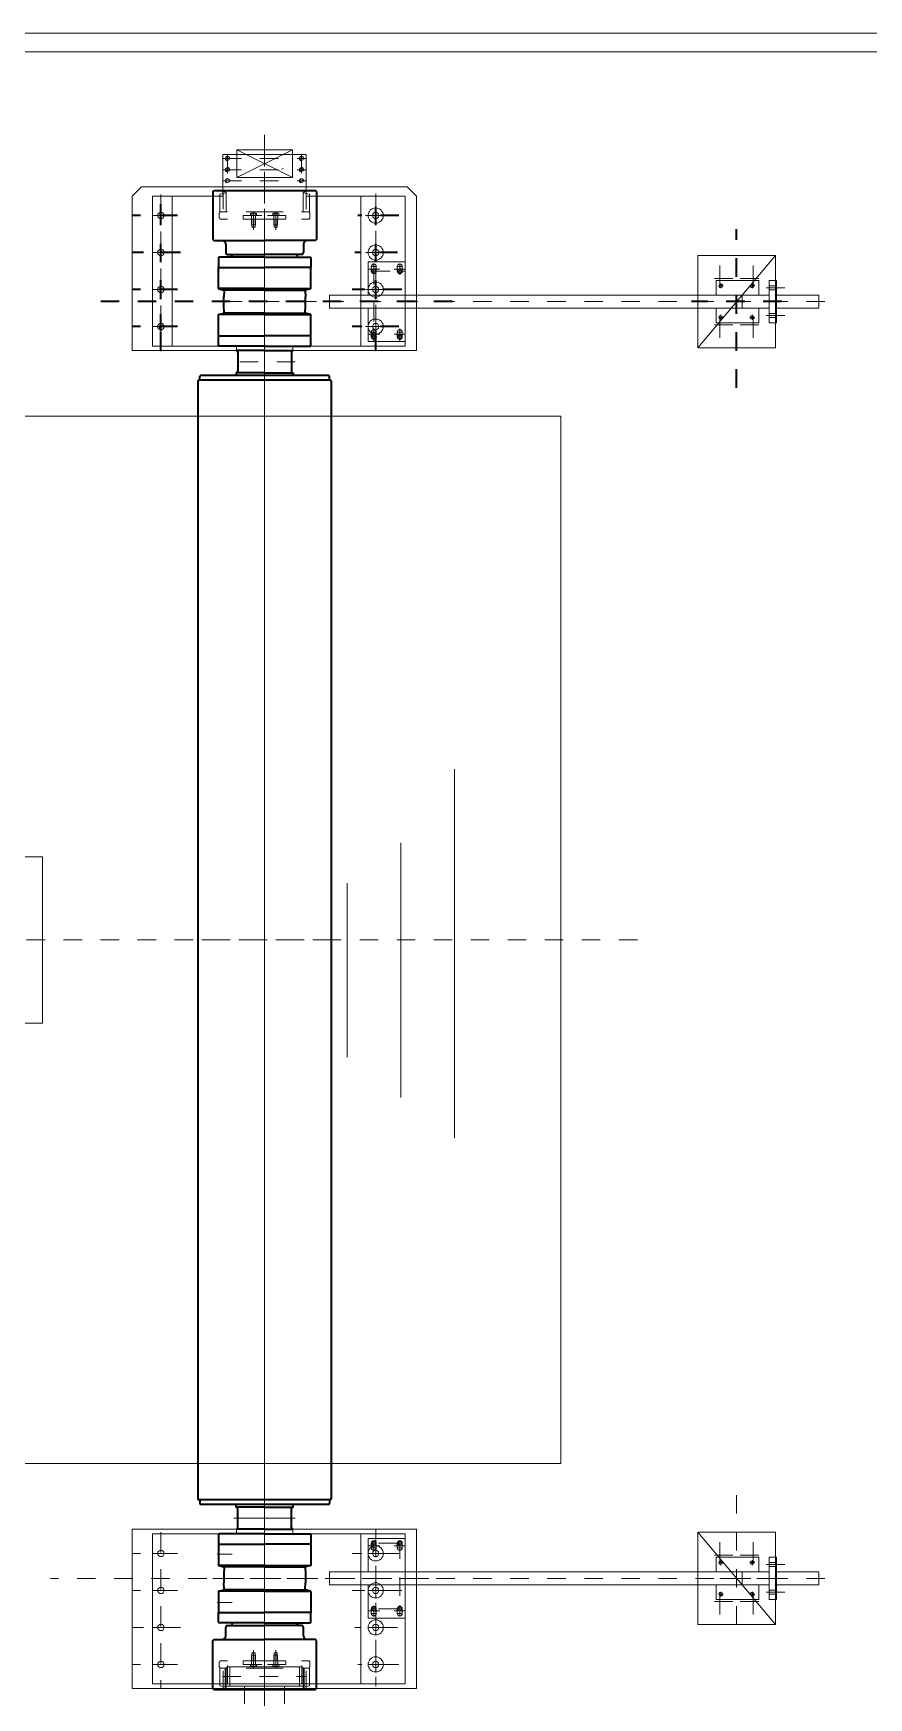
# Model space of a CAD drawing. Header units: metres. Extents: x 497148 to 498044, y 2998751 to 2999627.
# Drawn here: x 497604.23 to 497608.75, y 2999601.4 to 2999610.4 of the extents above; entities that cross this region are included whole.
import ezdxf

# ---------------------------------------------------------------- set-up
doc = ezdxf.new("R2010")
doc.units = ezdxf.units.M
for name, pattern in [('ACAD_ISO04W100', [30.5, 24, -3, 0.5, -3]), ('AD_LTYPE1 0 mm', [2, 1, -1]), ('AD_LTYPE2 0 mm', [16, 13, -1, 1, -1]), ('AD_LTYPE3 0 mm', [16, 11, -1, 1, -1, 1, -1]), ('CENTER', [2, 1.25, -0.25, 0.25, -0.25]), ('点画线', [18, 12, -2, 2, -2]), ('虚线', [2, 1, -1])]:
    doc.linetypes.add(name, pattern=pattern)
for name, color, linetype, lineweight in [('ACAD0', 7, 'Continuous', 0), ('ACADRED', 6, 'AD_LTYPE3 0 mm', 0), ('ACAD中心线', 1, 'AD_LTYPE2 0 mm', 0), ('ACAD实线', 7, 'Continuous', 0), ('ACAD细实', 1, 'Continuous', 0), ('EB0', 7, 'Continuous', 9), ('Livello 59', 7, 'Continuous', 18), ('中心线层', 1, 'CENTER', 9), ('管道', 7, 'Continuous', 20), ('粗实线层', 7, 'Continuous', 35), ('纸机', 7, 'Continuous', 0), ('细实线层', 7, 'Continuous', 18), ('虚线层', 6, '虚线', 18), ('设备', 253, 'Continuous', 15)]:
    doc.layers.add(name, color=color, linetype=linetype, lineweight=lineweight)

# ---------------------------------------------------------------- blocks, each defined once
blk = doc.blocks.new('人体7778')
at = {"layer": 'ACADRED', "color": 1, "linetype": '点画线', "lineweight": 18}
blk.add_line((-720, 0), (113, 0), dxfattribs=at)
at = {"layer": 'ACAD细实', "color": 100, "true_color": 0x00ff40}
blk.add_line((-525.9, 3125), (-194.1, 3125), dxfattribs=at)
at = {"layer": 'Livello 59'}
for p, q in [((-512.5, 3210), (-512.5, 3185)), ((-207.5, 3210), (-207.5, 3185)), ((-512.5, -3210), (-512.5, -3185)), ((-207.5, -3210), (-207.5, -3185))]:
    blk.add_line(p, q, dxfattribs=at)
for centre, start, end in [((-580.8, 3510.5), 359, 74.99996), ((-139.2, 3510.5), 105.00004, 181), ((-580.8, 3389.5), 285.00004, 1), ((-139.2, 3389.5), 179, 254.99996), ((-580.8, -3389.5), 359, 74.99996), ((-139.2, -3389.5), 105.00004, 181), ((-580.8, -3510.5), 285.00004, 1), ((-139.2, -3510.5), 179, 254.99996)]:
    blk.add_arc(centre, 1.6, start, end, dxfattribs=at)
at = {"layer": '中心线层'}
for p, q in [((-584, 4050), (-584, 3923.2)), ((-360, 4089.5), (-360, 3076.5)), ((-360, 4050), (-360, -3931.2)), ((-136, 4050), (-136, 3923.2)), ((-80.6, 3450), (-653.7, 3450)), ((-639.4, 3450), (-66.3, 3450)), ((-525.9, 3125), (-194.1, 3125)), ((-525.9, -3125), (-194.1, -3125)), ((-360, -4079.5), (-360, -3091.5)), ((-80.6, -3450), (-653.7, -3450)), ((-639.4, -3450), (-66.3, -3450)), ((-584, -4050), (-584, -3923.2)), ((-136, -4050), (-136, -3923.2))]:
    blk.add_line(p, q, dxfattribs=at)
at = {"layer": '中心线层', "ltscale": 23.990969}
for p, q in [((-103.4, 3580), (-185.2, 3580)), ((-103.4, 3320), (-185.2, 3320))]:
    blk.add_line(p, q, dxfattribs=at)
at = {"layer": '粗实线层'}
for p, q in [((-640, 4045), (-635, 4050)), ((-85, 4050), (-635, 4050)), ((-80, 4045), (-85, 4050)), ((-640, 4045), (-640, 3785)), ((-80, 4045), (-80, 3785)), ((-640, 3785), (-635, 3780)), ((-635, 3780), (-360, 3780)), ((-85, 3780), (-360, 3780)), ((-80, 3785), (-85, 3780)), ((-610, 3688), (-608, 3690)), ((-360, 3690), (-608, 3690)), ((-570, 3760), (-570, 3715)), ((-560, 3705), (-360, 3705)), ((-535, 3695), (-535, 3695)), ((-160, 3705), (-360, 3705)), ((-360, 3690), (-112, 3690)), ((-185, 3695), (-185, 3695)), ((-150, 3760), (-150, 3715)), ((-110, 3688), (-112, 3690)), ((-610, 3688), (-610, 3635)), ((-610, 3521.9), (-610, 3635)), ((-610, 3635), (-532.5, 3635)), ((-610, 3635), (-360, 3635)), ((-110, 3635), (-360, 3635)), ((-110, 3635), (-187.5, 3635)), ((-110, 3688), (-110, 3635)), ((-110, 3521.9), (-110, 3635)), ((-360, 3520), (-609.1, 3520)), ((-608.1, 3519.5), (-580.4, 3512.1)), ((-579.2, 3510.5), (-580, 3475)), ((-360, 3511.7), (-579.8, 3511.7)), ((-360, 3520), (-110.9, 3520)), ((-360, 3511.7), (-140.2, 3511.7)), ((-140.8, 3510.5), (-140, 3475)), ((-111.9, 3519.5), (-139.6, 3512.1)), ((-580, 3425), (-580, 3475)), ((-579.2, 3389.5), (-580, 3425)), ((-140.8, 3389.5), (-140, 3425)), ((-140, 3425), (-140, 3475)), ((-610, 3265), (-610, 3378.1)), ((-360, 3380), (-609.1, 3380)), ((-608.1, 3380.5), (-580.4, 3387.9)), ((-360, 3388.3), (-579.8, 3388.3)), ((-360, 3388.3), (-140.2, 3388.3)), ((-360, 3380), (-110.9, 3380)), ((-111.9, 3380.5), (-139.6, 3387.9)), ((-110, 3265), (-110, 3378.1)), ((-610, 3265), (-532.5, 3265)), ((-610, 3265), (-360, 3265)), ((-610, 3212), (-610, 3265)), ((-110, 3265), (-360, 3265)), ((-110, 3265), (-187.5, 3265)), ((-110, 3212), (-110, 3265)), ((-610, 3212), (-608, 3210)), ((-360, 3210), (-608, 3210)), ((-360, 3185), (-512.5, 3185)), ((-505, 3177.5), (-505, 3073.5)), ((-360, 3210), (-112, 3210)), ((-360, 3185), (-207.5, 3185)), ((-215, 3177.5), (-215, 3073.5)), ((-110, 3212), (-112, 3210)), ((-513.5, 3065), (-513.5, 3050)), ((-360, 3065), (-513.5, 3065)), ((-360, 3065), (-206.5, 3065)), ((-206.5, 3065), (-206.5, 3050)), ((-720, -3020), (-720, 3020)), ((-715, 3025), (-5, 3025)), ((-710, 3025), (-710, 3045)), ((-705, 3050), (-15, 3050)), ((-10, 3025), (-10, 3045)), ((0, -3020), (0, 3020)), ((-715, -3025), (-5, -3025)), ((-710, -3025), (-710, -3045)), ((-705, -3050), (-15, -3050)), ((-513.5, -3065), (-513.5, -3050)), ((-206.5, -3065), (-206.5, -3050)), ((-10, -3025), (-10, -3045)), ((-360, -3065), (-513.5, -3065)), ((-505, -3177.5), (-505, -3073.5)), ((-360, -3065), (-206.5, -3065)), ((-215, -3177.5), (-215, -3073.5)), ((-610, -3212), (-608, -3210)), ((-610, -3212), (-610, -3265)), ((-360, -3210), (-608, -3210)), ((-360, -3185), (-512.5, -3185)), ((-360, -3185), (-207.5, -3185)), ((-360, -3210), (-112, -3210)), ((-110, -3212), (-112, -3210)), ((-110, -3212), (-110, -3265)), ((-610, -3265), (-610, -3378.1)), ((-610, -3265), (-532.5, -3265)), ((-610, -3265), (-360, -3265)), ((-110, -3265), (-360, -3265)), ((-110, -3265), (-187.5, -3265)), ((-110, -3265), (-110, -3378.1)), ((-360, -3380), (-609.1, -3380)), ((-608.1, -3380.5), (-580.4, -3387.9)), ((-579.2, -3389.5), (-580, -3425)), ((-360, -3388.3), (-579.8, -3388.3)), ((-360, -3380), (-110.9, -3380)), ((-360, -3388.3), (-140.2, -3388.3)), ((-140.8, -3389.5), (-140, -3425)), ((-111.9, -3380.5), (-139.6, -3387.9)), ((-580, -3425), (-580, -3475)), ((-579.2, -3510.5), (-580, -3475)), ((-140.8, -3510.5), (-140, -3475)), ((-140, -3425), (-140, -3475)), ((-610, -3521.9), (-610, -3635)), ((-360, -3520), (-609.1, -3520)), ((-608.1, -3519.5), (-580.4, -3512.1)), ((-360, -3511.7), (-579.8, -3511.7)), ((-360, -3511.7), (-140.2, -3511.7)), ((-360, -3520), (-110.9, -3520)), ((-111.9, -3519.5), (-139.6, -3512.1)), ((-110, -3521.9), (-110, -3635)), ((-610, -3635), (-532.5, -3635)), ((-610, -3635), (-360, -3635)), ((-610, -3688), (-610, -3635)), ((-610, -3688), (-608, -3690)), ((-110, -3635), (-360, -3635)), ((-110, -3635), (-187.5, -3635)), ((-110, -3688), (-112, -3690)), ((-110, -3688), (-110, -3635)), ((-360, -3690), (-608, -3690)), ((-570, -3760), (-570, -3715)), ((-560, -3705), (-360, -3705)), ((-535, -3695), (-535, -3695)), ((-360, -3690), (-112, -3690)), ((-160, -3705), (-360, -3705)), ((-185, -3695), (-185, -3695)), ((-150, -3760), (-150, -3715)), ((-640, -3785), (-635, -3780)), ((-640, -4045), (-640, -3785)), ((-635, -3780), (-360, -3780)), ((-85, -3780), (-360, -3780)), ((-80, -3785), (-85, -3780)), ((-80, -4045), (-80, -3785)), ((-640, -4045), (-635, -4050)), ((-80, -4045), (-85, -4050)), ((-85, -4050), (-635, -4050))]:
    blk.add_line(p, q, dxfattribs=at)
for centre, radius, start, end in [((-590, 3760), 20, 0, 90), ((-130, 3760), 20, 90, 180), ((-560, 3715), 10, 180, 270), ((-545, 3695), 10, 0, 90), ((-525, 3695), 10, 180, 210), ((-195, 3695), 10, 330, 360), ((-175, 3695), 10, 90, 180), ((-160, 3715), 10, 270, 0), ((-607.5, 3521.9), 2.5, 180, 254.99996), ((-112.5, 3521.9), 2.5, 285.00004, 0), ((-607.5, 3378.1), 2.5, 105.00004, 180), ((-112.5, 3378.1), 2.5, 0, 74.99996), ((-512.5, 3177.5), 7.5, 0, 90), ((-207.5, 3177.5), 7.5, 90, 180), ((-715, 3020), 5, 90, 180), ((-5, 3020), 5, 0, 90), ((-715, -3020), 5, 180, 270), ((-5, -3020), 5, 270, 0), ((-512.5, -3177.5), 7.5, 270, 360), ((-207.5, -3177.5), 7.5, 180, 270), ((-607.5, -3378.1), 2.5, 180, 254.99996), ((-112.5, -3378.1), 2.5, 285.00004, 0), ((-607.5, -3521.9), 2.5, 105.00004, 180), ((-112.5, -3521.9), 2.5, 0, 74.99996), ((-590, -3760), 20, 270, 360), ((-560, -3715), 10, 90, 180), ((-545, -3695), 10, 270, 360), ((-525, -3695), 10, 150, 180), ((-195, -3695), 10, 0, 30), ((-175, -3695), 10, 180, 270), ((-160, -3715), 10, 360, 90), ((-130, -3760), 20, 180, 270)]:
    blk.add_arc(centre, radius, start, end, dxfattribs=at)
at = {"layer": '粗实线层', "ltscale": 8}
for centre, radius, start, end in [((-513.5, 3073.5), 8.5, 270, 360), ((-206.5, 3073.5), 8.5, 180, 270), ((-705, 3045), 5, 90, 180), ((-15, 3045), 5, 0, 90), ((-705, -3045), 5, 180, 270), ((-15, -3045), 5, 270, 0), ((-513.5, -3073.5), 8.5, 360, 90), ((-206.5, -3073.5), 8.5, 90, 180)]:
    blk.add_arc(centre, radius, start, end, dxfattribs=at)
at = {"layer": '虚线层'}
for p, q in [((-602.7, 3931.4), (-602.7, 4050)), ((-571.7, 4041.7), (-602.7, 4050)), ((-148.3, 4041.7), (-117.3, 4050)), ((-117.3, 3931.4), (-117.3, 4050)), ((-602.7, 4030), (-568.1, 4038)), ((-568, 4036.9), (-568, 3935)), ((-152, 4036.9), (-152, 3935)), ((-117.3, 4030), (-151.9, 4038)), ((-605, 3905), (-605, 3925)), ((-360, 3935), (-595, 3935)), ((-360, 3895), (-595, 3895)), ((-475, 3915), (-360, 3915)), ((-245, 3895), (-475, 3895)), ((-360, 3935), (-125, 3935)), ((-245, 3915), (-360, 3915)), ((-360, 3895), (-125, 3895)), ((-115, 3905), (-115, 3925)), ((-605, -3905), (-605, -3925)), ((-602.7, -3931.4), (-602.7, -4050)), ((-360, -3895), (-595, -3895)), ((-360, -3935), (-595, -3935)), ((-568, -4036.9), (-568, -3935)), ((-245, -3895), (-475, -3895)), ((-475, -3915), (-360, -3915)), ((-360, -3895), (-125, -3895)), ((-245, -3915), (-360, -3915)), ((-360, -3935), (-125, -3935)), ((-152, -4036.9), (-152, -3935)), ((-117.3, -3931.4), (-117.3, -4050)), ((-115, -3905), (-115, -3925)), ((-602.7, -4030), (-568.1, -4038)), ((-571.7, -4041.7), (-602.7, -4050)), ((-117.3, -4030), (-151.9, -4038)), ((-148.3, -4041.7), (-117.3, -4050))]:
    blk.add_line(p, q, dxfattribs=at)
at = {"layer": '虚线层', "ltscale": 8}
for p, q in [((-475, 3895), (-475, 3915)), ((-436.5, 3926.2), (-436.5, 3915)), ((-432.4, 3927.5), (-407.6, 3927.5)), ((-431, 3915), (-431, 3895)), ((-430, 3895), (-430, 3865)), ((-428.3, 3895), (-428.3, 3853)), ((-428.2, 3926.2), (-428.2, 3915)), ((-420, 3838.7), (-420, 3931.5)), ((-411.8, 3926.2), (-411.8, 3915)), ((-411.7, 3895), (-411.7, 3853)), ((-410, 3895), (-410, 3865)), ((-409, 3915), (-409, 3895)), ((-403.5, 3926.2), (-403.5, 3915)), ((-316.5, 3926.2), (-316.5, 3915)), ((-287.6, 3927.5), (-312.4, 3927.5)), ((-311, 3915), (-311, 3895)), ((-310, 3895), (-310, 3865)), ((-308.3, 3895), (-308.3, 3853)), ((-308.2, 3926.2), (-308.2, 3915)), ((-300, 3838.7), (-300, 3931.5)), ((-291.8, 3926.2), (-291.8, 3915)), ((-291.7, 3895), (-291.7, 3853)), ((-290, 3895), (-290, 3865)), ((-289, 3915), (-289, 3895)), ((-283.5, 3926.2), (-283.5, 3915)), ((-245, 3895), (-245, 3915)), ((-410, 3865), (-430, 3865)), ((-411.7, 3853), (-428.3, 3853)), ((-428.3, 3853), (-420, 3848.2)), ((-411.7, 3853), (-420, 3848.2)), ((-310, 3865), (-290, 3865)), ((-308.3, 3853), (-291.7, 3853)), ((-308.3, 3853), (-300, 3848.2)), ((-291.7, 3853), (-300, 3848.2)), ((-430, -3895), (-430, -3865)), ((-410, -3865), (-430, -3865)), ((-428.3, -3853), (-420, -3848.2)), ((-428.3, -3895), (-428.3, -3853)), ((-411.7, -3853), (-428.3, -3853)), ((-420, -3838.7), (-420, -3931.5)), ((-411.7, -3853), (-420, -3848.2)), ((-411.7, -3895), (-411.7, -3853)), ((-410, -3895), (-410, -3865)), ((-310, -3895), (-310, -3865)), ((-310, -3865), (-290, -3865)), ((-308.3, -3853), (-300, -3848.2)), ((-308.3, -3895), (-308.3, -3853)), ((-308.3, -3853), (-291.7, -3853)), ((-300, -3838.7), (-300, -3931.5)), ((-291.7, -3853), (-300, -3848.2)), ((-291.7, -3895), (-291.7, -3853)), ((-290, -3895), (-290, -3865)), ((-475, -3895), (-475, -3915)), ((-436.5, -3926.2), (-436.5, -3915)), ((-432.4, -3927.5), (-407.6, -3927.5)), ((-431, -3915), (-431, -3895)), ((-428.2, -3926.2), (-428.2, -3915)), ((-411.8, -3926.2), (-411.8, -3915)), ((-409, -3915), (-409, -3895)), ((-403.5, -3926.2), (-403.5, -3915)), ((-316.5, -3926.2), (-316.5, -3915)), ((-287.6, -3927.5), (-312.4, -3927.5)), ((-311, -3915), (-311, -3895)), ((-308.2, -3926.2), (-308.2, -3915)), ((-291.8, -3926.2), (-291.8, -3915)), ((-289, -3915), (-289, -3895)), ((-283.5, -3926.2), (-283.5, -3915)), ((-245, -3895), (-245, -3915))]:
    blk.add_line(p, q, dxfattribs=at)
at = {"layer": '虚线层'}
for centre, radius, start, end in [((-573, 4036.9), 5, 360, 75), ((-147, 4036.9), 5, 105, 180), ((-595, 3925), 10, 90, 180), ((-595, 3905), 10, 180, 270), ((-125, 3925), 10, 0, 90), ((-125, 3905), 10, 270, 360), ((-595, -3905), 10, 90, 180), ((-595, -3925), 10, 180, 270), ((-125, -3905), 10, 360, 90), ((-125, -3925), 10, 270, 0), ((-573, -4036.9), 5, 285, 360), ((-147, -4036.9), 5, 180, 255)]:
    blk.add_arc(centre, radius, start, end, dxfattribs=at)
at = {"layer": '虚线层', "ltscale": 8}
for centre, radius, start, end in [((-432.4, 3920.2), 7.29, 55.61575, 124.38425), ((-420, 3900.2), 27.3, 72.41205, 107.58795), ((-407.6, 3920.2), 7.29, 55.61575, 124.38425), ((-312.4, 3920.2), 7.29, 55.61575, 124.38425), ((-300, 3900.2), 27.3, 72.41205, 107.58795), ((-287.6, 3920.2), 7.29, 55.61575, 124.38425), ((-432.4, -3920.2), 7.29, 235.61575, 304.38425), ((-420, -3900.2), 27.3, 252.41205, 287.58795), ((-407.6, -3920.2), 7.29, 235.61575, 304.38425), ((-312.4, -3920.2), 7.29, 235.61575, 304.38425), ((-300, -3900.2), 27.3, 252.41205, 287.58795), ((-287.6, -3920.2), 7.29, 235.61575, 304.38425)]:
    blk.add_arc(centre, radius, start, end, dxfattribs=at)
blk = doc.blocks.new('*X404')
at = {"layer": 'EB0'}
blk.add_circle((0, 0), 8.65, dxfattribs=at)
at = {"layer": '中心线层', "linetype": '点画线', "lineweight": 18}
for p, q in [((13, 0), (-13, 0)), ((0, -13), (0, 13))]:
    blk.add_line(p, q, dxfattribs=at)
at = {"layer": '细实线层'}
blk.add_arc((0, 0), 10, 350, 270, dxfattribs=at)
blk = doc.blocks.new('*X405')
at = {"layer": 'EB0'}
blk.add_circle((0, 0), 8.65, dxfattribs=at)
at = {"layer": '中心线层', "linetype": '点画线', "lineweight": 18}
for p, q in [((13, 0), (-13, 0)), ((0, -13), (0, 13))]:
    blk.add_line(p, q, dxfattribs=at)
at = {"layer": '细实线层'}
blk.add_arc((0, 0), 10, 350, 270, dxfattribs=at)
blk = doc.blocks.new('*X406')
at = {"layer": 'EB0'}
blk.add_circle((0, 0), 8.65, dxfattribs=at)
at = {"layer": '中心线层', "linetype": '点画线', "lineweight": 18}
for p, q in [((13, 0), (-13, 0)), ((0, 13), (0, -13))]:
    blk.add_line(p, q, dxfattribs=at)
at = {"layer": '细实线层'}
blk.add_arc((0, 0), 10, 90, 10, dxfattribs=at)
blk = doc.blocks.new('*X407')
at = {"layer": 'EB0'}
blk.add_circle((0, 0), 8.65, dxfattribs=at)
at = {"layer": '中心线层', "linetype": '点画线', "lineweight": 18}
for p, q in [((13, 0), (-13, 0)), ((0, 13), (0, -13))]:
    blk.add_line(p, q, dxfattribs=at)
at = {"layer": '细实线层'}
blk.add_arc((0, 0), 10, 90, 10, dxfattribs=at)
blk = doc.blocks.new('功夫一天一天')
at = {"layer": 'EB0', "linetype": 'ByBlock', "lineweight": -2, "ltscale": 0.2}
for p, q in [((-2267.3, 215), (-2467.3, 215)), ((-2467.3, 215), (-2467.3, 35)), ((-2450.8, 190), (-2450.8, 165)), ((-2423.8, 190), (-2423.8, 165)), ((-2310.8, 190), (-2310.8, 165)), ((-2283.8, 190), (-2283.8, 165)), ((-2267.3, 215), (-2267.3, 35)), ((-587.3, 115), (-587.3, 35)), ((-357.3, 115), (-587.3, 115)), ((-357.3, 115), (-357.3, 35)), ((-262.3, 115), (-302.3, 115)), ((-302.3, 115), (-302.3, -115)), ((-262.3, 115), (-262.3, -115)), ((-2677.3, 35), (-2677.3, -35)), ((-302.3, 35), (-2677.3, 35)), ((-447.3, 35), (-447.3, -35)), ((-32.3, 35), (-262.3, 35)), ((-32.3, 35), (-32.3, -35)), ((-302.3, -35), (-2677.3, -35)), ((-2467.3, -35), (-2467.3, -215)), ((-2267.3, -35), (-2267.3, -215)), ((-587.3, -35), (-587.3, -115)), ((-357.3, -35), (-357.3, -115)), ((-32.3, -35), (-262.3, -35)), ((-2450.8, -190), (-2450.8, -165)), ((-2423.8, -190), (-2423.8, -165)), ((-2310.8, -190), (-2310.8, -165)), ((-2283.8, -190), (-2283.8, -165)), ((-357.3, -115), (-587.3, -115)), ((-262.3, -115), (-302.3, -115)), ((-2267.3, -215), (-2467.3, -215))]:
    blk.add_line(p, q, dxfattribs=at)
for centre, start, end in [((-2437.3, 190), 0, 180), ((-2297.3, 190), 0, 180), ((-2437.3, 165), 180, 0), ((-2297.3, 165), 180, 0), ((-2437.3, -165), 0, 180), ((-2297.3, -165), 360, 180), ((-2437.3, -190), 180, 360), ((-2297.3, -190), 180, 360)]:
    blk.add_arc(centre, 13.5, start, end, dxfattribs=at)
at = {"layer": '中心线层', "linetype": '点画线', "lineweight": 18}
for p, q in [((-2423.8, 190), (-2450.8, 190)), ((-2437.3, 148.6), (-2437.3, 205.3)), ((-2283.8, 190), (-2310.8, 190)), ((-2297.3, 145.4), (-2297.3, 203.7)), ((-2404.8, 175), (-2467.3, 175)), ((-2423.8, 165), (-2450.8, 165)), ((-2267.3, 175), (-2326.7, 175)), ((-2283.8, 165), (-2310.8, 165)), ((0, 0), (-2729.1, 0)), ((-217.3, 75), (-340.1, 75)), ((-217.3, -75), (-340.1, -75)), ((-2404.8, -175), (-2467.3, -175)), ((-2423.8, -165), (-2450.8, -165)), ((-2437.3, -148.6), (-2437.3, -205.3)), ((-2267.3, -175), (-2326.7, -175)), ((-2283.8, -165), (-2310.8, -165)), ((-2297.3, -145.4), (-2297.3, -203.7)), ((-2423.8, -190), (-2450.8, -190)), ((-2283.8, -190), (-2310.8, -190))]:
    blk.add_line(p, q, dxfattribs=at)
at = {"layer": '虚线层', "color": 5, "linetype": '虚线', "lineweight": 18}
for p, q in [((-262.3, 86), (-302.3, 86)), ((-262.3, 64), (-302.3, 64)), ((-262.3, -64), (-302.3, -64)), ((-262.3, -86), (-302.3, -86))]:
    blk.add_line(p, q, dxfattribs=at)
at = {"layer": 'EB0', "linetype": 'ByBlock', "lineweight": -2, "ltscale": 0.2}
for name, p in [('*X404', (-562.3, 85)), ('*X405', (-392.3, 85)), ('*X406', (-562.3, -85)), ('*X407', (-392.3, -85))]:
    blk.add_blockref(name, p, dxfattribs=at)
blk = doc.blocks.new('*X409')
at = {"layer": 'EB0'}
blk.add_circle((0, 0), 10.4, dxfattribs=at)
at = {"layer": '中心线层', "linetype": '点画线', "lineweight": 18}
for p, q in [((-15, 0), (15, 0)), ((0, -15), (0, 15))]:
    blk.add_line(p, q, dxfattribs=at)
at = {"layer": '细实线层'}
blk.add_arc((0, 0), 12, 270, 190, dxfattribs=at)
blk = doc.blocks.new('*X410')
at = {"layer": 'EB0'}
blk.add_circle((0, 0), 10.4, dxfattribs=at)
at = {"layer": '中心线层', "linetype": '点画线', "lineweight": 18}
for p, q in [((-15, 0), (15, 0)), ((0, -15), (0, 15))]:
    blk.add_line(p, q, dxfattribs=at)
at = {"layer": '细实线层'}
blk.add_arc((0, 0), 12, 270, 190, dxfattribs=at)
blk = doc.blocks.new('韩国一天一天')
at = {"layer": 'ACAD0'}
for p, q in [((0, 810), (-1365, 810)), ((-1125, 0), (-1125, 810)), ((0, 0), (-1365, 0))]:
    blk.add_line(p, q, dxfattribs=at)
for centre, radius in [((-1205, 705), 41), ((-1205, 705), 17.5), ((-1205, 505), 41), ((-1205, 505), 17.5), ((-1205, 305), 41), ((-1205, 305), 17.5), ((-1205, 105), 41), ((-1205, 105), 17.5)]:
    blk.add_circle(centre, radius, dxfattribs=at)
at = {"layer": 'ACAD实线', "linetype": 'Continuous', "lineweight": 0}
for p, q in [((-1365, 0), (-1365, 810)), ((0, 0), (0, 810))]:
    blk.add_line(p, q, dxfattribs=at)
for centre in [(-45, 705), (-45, 505), (-45, 305), (-45, 105)]:
    blk.add_circle(centre, 17.5, dxfattribs=at)
at = {"layer": 'EB0'}
for centre in [(-1195, 405), (-1195, 50)]:
    blk.add_circle(centre, 10.4, dxfattribs=at)
at = {"layer": '中心线层', "color": 3}
for p, q in [((-1205, -28.1), (-1205, 822.9)), ((-1205, 748.5), (-1205, 666.5)), ((-1243.5, 705), (-1166.5, 705)), ((-1205, 543.5), (-1205, 466.5)), ((-1243.5, 505), (-1166.5, 505)), ((-1243.5, 305), (-1166.5, 305)), ((-1205, 343.5), (-1205, 266.5)), ((-1243.5, 105), (-1166.5, 105)), ((-1225.5, 105), (-1184.5, 105)), ((-1205, 125.5), (-1205, 84.5))]:
    blk.add_line(p, q, dxfattribs=at)
at = {"layer": '中心线层', "linetype": '点画线', "lineweight": 18}
for p, q in [((-605, -28.1), (-605, 822.9)), ((-45, -9.4), (-45, 837)), ((-1125, 740), (-1125, 40)), ((-90, 705), (-1.3, 705)), ((-90, 505), (-1.3, 505)), ((-1320, 405), (-1180, 405)), ((-1210, 405), (-1180, 405)), ((-1195, 420), (-1195, 390)), ((-1125, 420), (-1125, 390)), ((-90, 305), (-1.3, 305)), ((-90, 105), (-1.3, 105)), ((-1320, 50), (-1180, 50)), ((-1208.4, 50), (-1181.6, 50)), ((-1195, 63.4), (-1195, 36.6))]:
    blk.add_line(p, q, dxfattribs=at)
at = {"layer": '中心线层'}
blk.add_line((-1335, 35), (-1335, 420), dxfattribs=at)
at = {"layer": '细实线层'}
for centre in [(-1195, 405), (-1195, 50)]:
    blk.add_arc(centre, 12, 180, 100, dxfattribs=at)
at = {"layer": 'ACAD0', "rotation": 269.9999999999995}
for name, p in [('*X409', (-1335, 405)), ('*X410', (-1335, 50))]:
    blk.add_blockref(name, p, dxfattribs=at)
blk = doc.blocks.new('通用语言')
at = {"layer": 'ACAD0', "color": 1, "linetype": 'ByBlock', "lineweight": -2, "ltscale": 0.2}
for p, q in [((-605, 810), (-605, 930.1)), ((-1205, 810), (-1205, 837)), ((-605, 810), (-605, 853.3)), ((-58.1, 693.4), (-31.9, 716.6)), ((-1347, 405), (-1365, 405)), ((-795.4, -75.8), (-814.6, -90.2)), ((-805, -215), (-805, -225)), ((-405, -215), (-405, -225))]:
    blk.add_line(p, q, dxfattribs=at)
at = {"layer": 'ACAD中心线', "linetype": 'AD_LTYPE1 0 mm', "lineweight": 0}
for p, q in [((-1150.3, 705), (-1253.2, 705)), ((-1150.3, 505), (-1253.2, 505)), ((-1150.3, 305), (-1253.2, 305)), ((-1150.3, 105), (-1253.2, 105))]:
    blk.add_line(p, q, dxfattribs=at)
at = {"layer": 'ACAD实线', "linetype": 'Continuous', "lineweight": 0}
for p, q in [((0, 810), (-1365, 810)), ((-1365, 0), (-1365, 810)), ((-1125, 0), (-1125, 810)), ((-105, 0), (-105, 810)), ((0, 0), (0, 810)), ((-830, 0), (-1365, 0)), ((-830, -225), (-830, 0)), ((0, 0), (-380, 0)), ((-380, -225), (-380, 0)), ((-380, -225), (-830, -225))]:
    blk.add_line(p, q, dxfattribs=at)
at = {"layer": 'ACAD实线', "color": 1, "linetype": '点画线'}
for p, q in [((-1205, -12.2), (-1205, 837)), ((-605, -261.1), (-605, 837)), ((-45, -9.4), (-45, 837)), ((-1335, 748), (-1335, 781.8)), ((-1195, 377.1), (-1195, 781.8)), ((0, 705), (-88.7, 705)), ((0, 505), (-88.7, 505)), ((-1183, 405), (-1350.5, 405)), ((-1335, 377.1), (-1335, 415)), ((0, 305), (-88.7, 305)), ((0, 105), (-88.7, 105)), ((-380, -83), (-830, -83)), ((-805, -225), (-805, -67.5)), ((-405, -225), (-405, -67.5)), ((-380, -143), (-830, -143)), ((-380, -203), (-830, -203))]:
    blk.add_line(p, q, dxfattribs=at)
at = {"layer": 'ACAD实线', "color": 1, "linetype": 'AD_LTYPE1 0 mm', "lineweight": 0}
for p, q in [((-1319.5, 760), (-1350.5, 760)), ((-1179.5, 760), (-1210.5, 760)), ((-789.5, -83), (-820.5, -83)), ((-389.5, -83), (-420.5, -83)), ((-789.5, -143), (-820.5, -143)), ((-389.5, -143), (-420.5, -143)), ((-789.5, -203), (-820.5, -203)), ((-389.5, -203), (-420.5, -203))]:
    blk.add_line(p, q, dxfattribs=at)
at = {"layer": 'ACAD实线', "color": 7, "linetype": 'Continuous', "lineweight": 0}
for centre in [(-1335, 760), (-1195, 760), (-1335, 405), (-1195, 405), (-805, -83), (-405, -83), (-805, -143), (-405, -143), (-805, -203), (-405, -203)]:
    blk.add_circle(centre, 10, dxfattribs=at)
at = {"layer": 'ACAD实线', "linetype": 'Continuous', "lineweight": 0}
for centre, radius in [((-1205, 705), 41), ((-1205, 705), 17.5), ((-1205, 705), 17.5), ((-45, 705), 17.5), ((-1205, 505), 41), ((-1205, 505), 17.5), ((-45, 505), 17.5), ((-1205, 305), 41), ((-1205, 305), 17.5), ((-45, 305), 17.5), ((-1205, 105), 41), ((-1205, 105), 17.5), ((-45, 105), 17.5)]:
    blk.add_circle(centre, radius, dxfattribs=at)
at = {"layer": 'ACAD实线', "color": 1, "linetype": 'Continuous', "lineweight": 0}
for centre in [(-1335, 760), (-1195, 760), (-1335, 405), (-1195, 405), (-805, -83), (-405, -83), (-805, -143), (-405, -143), (-805, -203), (-405, -203)]:
    blk.add_arc(centre, 12, 162, 72, dxfattribs=at)
blk = doc.blocks.new('A$C18155853')
at = {"layer": '设备', "linetype": 'Continuous', "lineweight": 0}
blk.add_hatch(color=0, dxfattribs=at).paths.add_polyline_path([(-1914.9, 4174.4), (-1925.9, 4159.8), (-1910.8, 4170)], flags=0)
at = {"layer": '设备', "linetype": 'ACAD_ISO04W100', "ltscale": 0.05}
for p, q in [((-2013.7, -6748.3), (-2013.7, 4357.5)), ((0, 0), (-12473.6, 0))]:
    blk.add_line(p, q, dxfattribs=at)
at = {"layer": '设备', "color": 4}
for p, q in [((-2163.7, 4270), (-2163.7, 4120)), ((-1863.7, 4270), (-2163.7, 4270)), ((-2163.7, 4120), (-1863.7, 4270)), ((-1863.7, 4120), (-2163.7, 4270)), ((-1863.7, 4120), (-1863.7, 4270)), ((-2728.7, 4020), (-2678.7, 4070)), ((-1243.7, 4070), (-2678.7, 4070)), ((-2163.7, 4120), (-2013.7, 4120)), ((-2013.7, 4120), (-1863.7, 4120)), ((-1193.7, 4020), (-1243.7, 4070)), ((-2728.7, 3185), (-2728.7, 4020)), ((-2728.7, 3970), (-2728.7, 3185)), ((-1413.7, 3862.7), (-1413.7, 4020)), ((-1193.7, 3185), (-1193.7, 4020)), ((326.3, 3200), (326.3, 3700)), ((326.3, 3700), (746.3, 3700)), ((746.3, 3700), (326.3, 3200)), ((746.3, 3700), (746.3, 3200)), ((-1413.7, 3185), (-1413.7, 3386.6)), ((-1413.7, 3287.8), (-1413.7, 3382.7)), ((-1193.7, 3185), (-2728.7, 3185)), ((746.3, 3200), (326.3, 3200)), ((-3213.7, 450), (-4863.7, 450)), ((-3213.7, 450), (-3213.7, -450)), ((-3213.7, -450), (-4863.7, -450)), ((-1193.7, -3185), (-2728.7, -3185)), ((-2728.7, -4045), (-2728.7, -3185)), ((-1193.7, -4045), (-1193.7, -3185)), ((326.3, -3200), (326.3, -3700)), ((746.3, -3200), (326.3, -3200)), ((746.3, -3700), (326.3, -3200)), ((746.3, -3700), (746.3, -3200)), ((326.3, -3700), (746.3, -3700)), ((-1193.7, -4045), (-2728.7, -4045))]:
    blk.add_line(p, q, dxfattribs=at)
at = {"layer": '设备', "color": 1, "linetype": '点画线', "lineweight": 35}
for p, q in [((-2573.7, 3862.7), (-2573.7, 4020)), ((-2573.7, 3877.2), (-2573.7, 4020)), ((-2573.7, 3877.2), (-2573.7, 4020)), ((-1413.7, 3862.7), (-1413.7, 4020)), ((-2483.8, 3915), (-2728.7, 3915)), ((-1288.2, 3915), (-1510.4, 3915)), ((-2573.7, 3662.7), (-2573.7, 3820)), ((-2573.7, 3662.8), (-2573.7, 3782.7)), ((-1413.7, 3662.7), (-1413.7, 3820)), ((-1413.7, 3662.8), (-1413.7, 3782.7)), ((-1413.7, 3662.8), (-1413.7, 3782.7)), ((536.3, 2984.3), (536.3, 3841.3)), ((-2468.5, 3715), (-2728.7, 3715)), ((-2573.7, 3670), (-2573.7, 3753.6)), ((-2573.7, 3670), (-2573.7, 3753.6)), ((-1295.8, 3715), (-1525.8, 3715)), ((-1295.8, 3715), (-1525.8, 3715)), ((-1295.8, 3715), (-1525.8, 3715)), ((-2483.8, 3515), (-2728.7, 3515)), ((-2573.7, 3466.5), (-2573.7, 3586.5)), ((-2573.7, 3462.8), (-2573.7, 3582.7)), ((-2573.7, 3462.9), (-2573.7, 3553.7)), ((-2573.7, 3462.9), (-2573.7, 3553.7)), ((-1272.8, 3515), (-1541.1, 3515)), ((-1413.7, 3466.5), (-1413.7, 3586.5)), ((-1413.7, 3466.5), (-1413.7, 3586.5)), ((-1413.7, 3462.8), (-1413.7, 3582.7)), ((-999.4, 3450), (-2935, 3450)), ((780.3, 3450), (292.3, 3450)), ((-2573.7, 3185), (-2573.7, 3386.6)), ((-2573.7, 3287.8), (-2573.7, 3382.7)), ((-2573.7, 3185), (-2573.7, 3361.1)), ((-2573.7, 3185), (-2573.7, 3361.1)), ((-1413.7, 3185), (-1413.7, 3386.6)), ((-2483.8, 3315), (-2728.7, 3315)), ((-1288.2, 3315), (-1541.1, 3315))]:
    blk.add_line(p, q, dxfattribs=at)
at = {"layer": '设备', "color": 1, "linetype": '点画线', "lineweight": 18}
for p, q in [((446.3, 3645), (446.3, 3505)), ((626.3, 3645), (626.3, 3505)), ((516.3, 3575), (376.3, 3575)), ((556.3, 3575), (696.3, 3575)), ((446.3, 3255), (446.3, 3395)), ((626.3, 3255), (626.3, 3395)), ((516.3, 3325), (376.3, 3325)), ((556.3, 3325), (696.3, 3325)), ((516.3, -3325), (376.3, -3325)), ((446.3, -3255), (446.3, -3395)), ((556.3, -3325), (696.3, -3325)), ((626.3, -3255), (626.3, -3395)), ((446.3, -3645), (446.3, -3505)), ((626.3, -3645), (626.3, -3505)), ((516.3, -3575), (376.3, -3575)), ((556.3, -3575), (696.3, -3575))]:
    blk.add_line(p, q, dxfattribs=at)
at = {"layer": '设备', "linetype": 'AD_LTYPE2 0 mm', "lineweight": 0}
for p, q in [((536.3, -3700), (536.3, -2950.8)), ((-2573.7, -3210), (-2573.7, -4020)), ((-1413.7, -3210), (-1413.7, -4020)), ((-2483.8, -3315), (-2728.7, -3315)), ((-2483.8, -3315), (-2728.7, -3315)), ((-1288.2, -3315), (-1541.1, -3315)), ((-1288.2, -3315), (-1541.1, -3315)), ((-1126.5, -3450), (-3170.4, -3450)), ((746.3, -3450), (326.3, -3450)), ((-2483.8, -3515), (-2728.7, -3515)), ((-2483.8, -3515), (-2728.7, -3515)), ((-1272.8, -3515), (-1541.1, -3515)), ((-1272.8, -3515), (-1541.1, -3515)), ((-2468.5, -3715), (-2728.7, -3715)), ((-2468.5, -3715), (-2728.7, -3715)), ((-1295.8, -3715), (-1525.8, -3715)), ((-1295.8, -3715), (-1525.8, -3715)), ((-2483.8, -3915), (-2728.7, -3915)), ((-2483.8, -3915), (-2728.7, -3915)), ((-1288.2, -3915), (-1510.4, -3915)), ((-1288.2, -3915), (-1510.4, -3915))]:
    blk.add_line(p, q, dxfattribs=at)
at = {"layer": '设备', "linetype": 'Continuous', "lineweight": 0}
for p, q in [((-2227, -3935), (-2214.9, -3928)), ((-2227, -3935), (-2227, -4031)), ((-1812.5, -3928), (-2214.9, -3928)), ((-2201.7, -3928), (-2201.7, -4033)), ((-1825.7, -3928), (-1825.7, -4033)), ((-1800.4, -3935), (-1812.5, -3928)), ((-1800.4, -3935), (-1800.4, -4031)), ((-2227, -4031), (-2225, -4033)), ((-2013.7, -4033), (-2225, -4033)), ((-2121.7, -4033), (-2121.7, -4128)), ((-2013.7, -4033), (-1802.4, -4033)), ((-1905.7, -4033), (-1905.7, -4128)), ((-1800.4, -4031), (-1802.4, -4033))]:
    blk.add_line(p, q, dxfattribs=at)
at = {"layer": '设备', "color": 1, "linetype": '点画线'}
for p, q in [((-2214.5, -3921.4), (-2214.5, -4042.6)), ((-2013.7, -3909), (-2013.7, -4192.9)), ((-1812.9, -3921.4), (-1812.9, -4042.6)), ((-2241.4, -3980.5), (-1786.8, -3980.5))]:
    blk.add_line(p, q, dxfattribs=at)
at = {"layer": '设备', "lineweight": 15, "ltscale": 0.05}
blk.add_lwpolyline([(-3614, -2829.8), (-414, -2829.8), (-414, 2830.2), (-3614, 2830.2)], close=True, dxfattribs=at)
at = {"layer": '设备'}
for points in [[(-988.3, 923.4), (-988.3, -1068.8)], [(-1278.3, 524.9), (-1278.3, -851.4)], [(-1568.3, 307.6), (-1568.3, -634.1)]]:
    blk.add_lwpolyline(points, dxfattribs=at)
at = {"layer": '设备', "color": 1, "linetype": '点画线', "rotation": 180}
for name, p in [('通用语言', (-2618.7, 4020)), ('韩国一天一天', (-2618.7, -3210))]:
    blk.add_blockref(name, p, dxfattribs=at)
at = {"layer": '设备', "color": 4, "rotation": 180}
blk.add_blockref('人体7778', (-2373.7, 0), dxfattribs=at)
at = {"layer": '设备', "color": 100, "true_color": 0x00ff40, "xscale": -1, "rotation": 180}
blk.add_blockref('功夫一天一天', (1013.6, 3450), dxfattribs=at)
at = {"layer": '设备', "color": 100, "true_color": 0x00ff40}
blk.add_blockref('功夫一天一天', (1013.6, -3450), dxfattribs=at)
blk = doc.blocks.new('A$Ce080179e')
at = {"layer": '纸机', "color": 2, "ltscale": 0.05}
blk.add_lwpolyline([(86.2859, 30.8), (71.7359, 30.8), (71.7359, 16.25), (86.2859, 16.25), (86.2859, 20.8)], dxfattribs=at)
blk.add_lwpolyline([(71.8359, 16.35), (86.1859, 16.35), (86.1859, 30.7), (71.8359, 30.7)], close=True, dxfattribs=at)
at = {"layer": '管道', "lineweight": 5, "ltscale": 0.05, "xscale": 0.001, "yscale": 0.001, "zscale": 0.001}
blk.add_blockref('A$C18155853', (83.9997, 25.8998), dxfattribs=at)

msp = doc.modelspace()

# ---------------------------------------------------------------- block references
msp.add_blockref('A$Ce080179e', (497523.4984, 2999579.5994))

doc.saveas('drawing.dxf')
